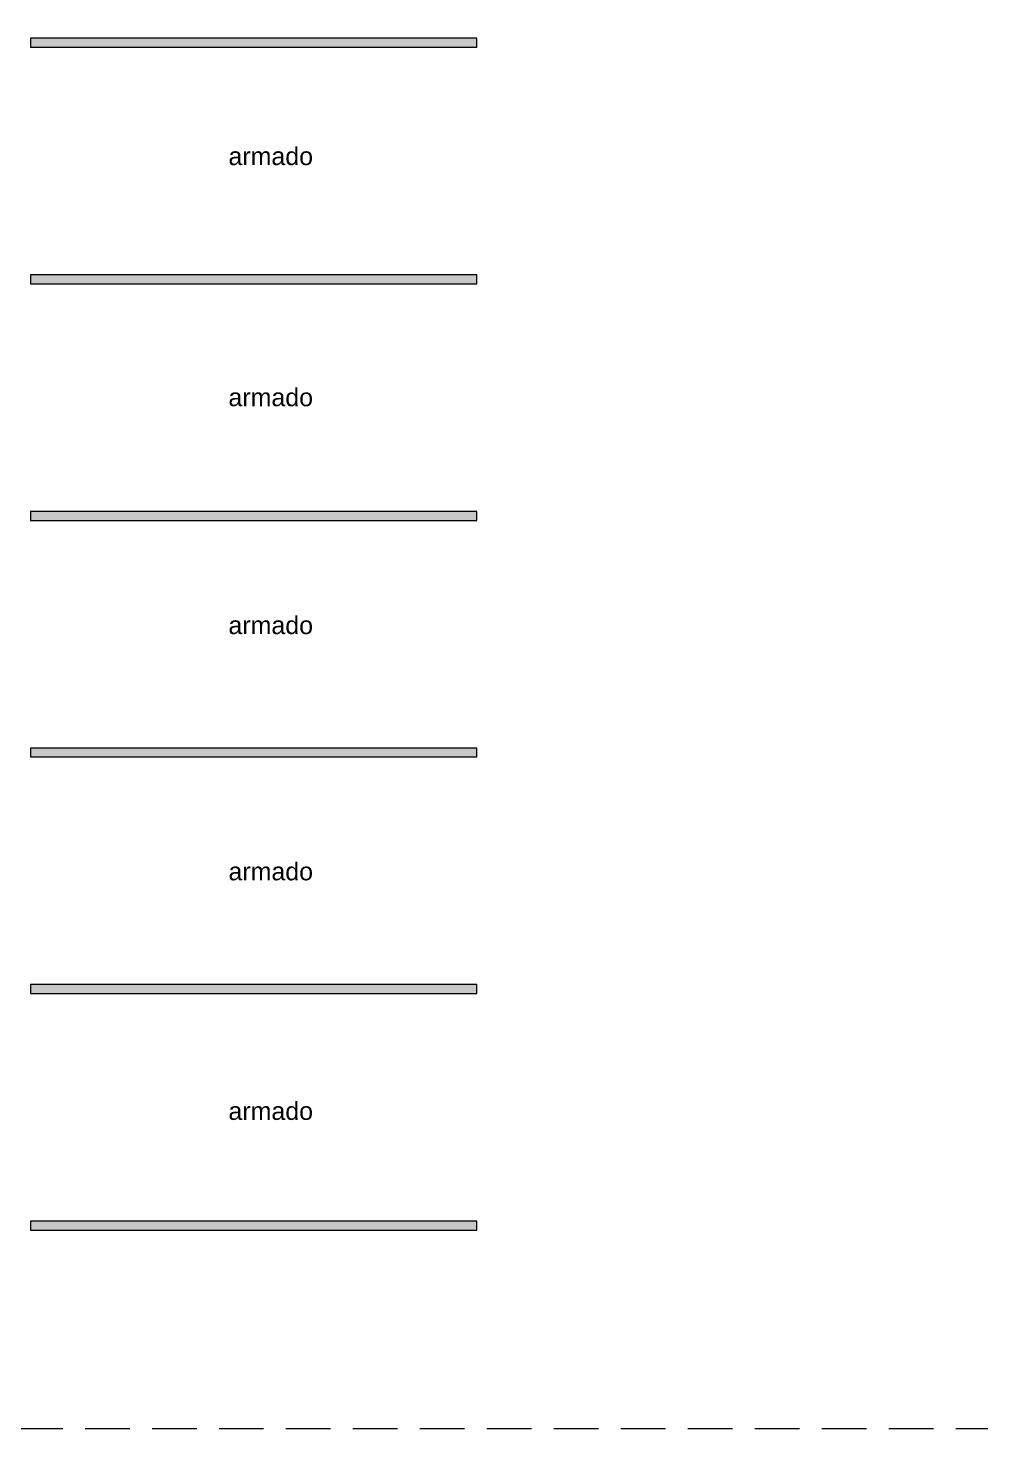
# Model space of a CAD drawing. Header units: millimetres. Extents: x 1010 to 1494, y -119 to 564.
# Drawn here: x 1243.67 to 1254.34, y -72.82 to -57.12 of the extents above; entities that cross this region are included whole.
import ezdxf

# ---------------------------------------------------------------- set-up
doc = ezdxf.new("R2010")
doc.units = ezdxf.units.MM
doc.linetypes.add('HIDDEN', pattern=[0.375, 0.25, -0.125])
doc.layers.add('Arquitectónico Bloqueado', color=9, linetype='Continuous', lineweight=9)
doc.styles.add('Arial', font='arial.ttf')

# ---------------------------------------------------------------- blocks, each defined once
blk = doc.blocks.new('Base Arquitectónico 2do Piso')
at = {"layer": 'Arquitectónico Bloqueado'}
h = blk.add_hatch(color=256, dxfattribs=at)
h.dxf.hatch_style = 1
h.paths.add_polyline_path([(1243.693, -57.339), (1248.693, -57.339), (1248.693, -57.239), (1243.693, -57.239)])
h = blk.add_hatch(color=256, dxfattribs=at)
h.dxf.hatch_style = 1
h.paths.add_polyline_path([(1243.693, -59.989), (1248.693, -59.989), (1248.693, -59.889), (1243.693, -59.889)])
h = blk.add_hatch(color=256, dxfattribs=at)
h.dxf.hatch_style = 1
h.paths.add_polyline_path([(1243.693, -62.639), (1248.693, -62.639), (1248.693, -62.539), (1243.693, -62.539)])
h = blk.add_hatch(color=256, dxfattribs=at)
h.dxf.hatch_style = 1
h.paths.add_polyline_path([(1243.693, -65.289), (1248.693, -65.289), (1248.693, -65.189), (1243.693, -65.189)])
h = blk.add_hatch(color=256, dxfattribs=at)
h.dxf.hatch_style = 1
h.paths.add_polyline_path([(1243.693, -67.939), (1248.693, -67.939), (1248.693, -67.839), (1243.693, -67.839)])
h = blk.add_hatch(color=256, dxfattribs=at)
h.dxf.hatch_style = 1
h.paths.add_polyline_path([(1243.693, -70.589), (1248.693, -70.589), (1248.693, -70.489), (1243.693, -70.489)])
at = {"layer": 'Arquitectónico Bloqueado', "linetype": 'HIDDEN', "ltscale": 2}
blk.add_lwpolyline([(1224.836, -41.629), (1257.554, -41.629), (1257.554, -72.817), (1224.836, -72.817)], close=True, dxfattribs=at)
at = {"layer": 'Arquitectónico Bloqueado'}
for points in [[(1243.693, -57.339), (1248.693, -57.339), (1248.693, -57.239), (1243.693, -57.239), (1243.693, -57.339)], [(1243.693, -59.989), (1248.693, -59.989), (1248.693, -59.889), (1243.693, -59.889), (1243.693, -59.989)], [(1243.693, -62.639), (1248.693, -62.639), (1248.693, -62.539), (1243.693, -62.539), (1243.693, -62.639)], [(1243.693, -65.289), (1248.693, -65.289), (1248.693, -65.189), (1243.693, -65.189), (1243.693, -65.289)], [(1243.693, -67.939), (1248.693, -67.939), (1248.693, -67.839), (1243.693, -67.839), (1243.693, -67.939)], [(1243.693, -70.589), (1248.693, -70.589), (1248.693, -70.489), (1243.693, -70.489), (1243.693, -70.589)]]:
    blk.add_lwpolyline(points, dxfattribs=at)
at = {"layer": 'Arquitectónico Bloqueado', "char_height": 0.2, "attachment_point": 3, "style": 'Arial'}
for insert in [(1246.857, -58.459, -199.683), (1246.857, -61.16, -199.683), (1246.857, -63.713, -199.683), (1246.857, -66.471, -199.683), (1246.857, -69.155, -199.683)]:
    blk.add_mtext_dynamic_manual_height_columns('armado ', width=6.51234, gutter_width=1, heights=[0], dxfattribs=dict(at, insert=insert))

msp = doc.modelspace()

# ---------------------------------------------------------------- block references
at = {"layer": 'Arquitectónico Bloqueado', "color": 5}
msp.add_blockref('Base Arquitectónico 2do Piso', (0, 0), dxfattribs=at)

doc.saveas('drawing.dxf')
